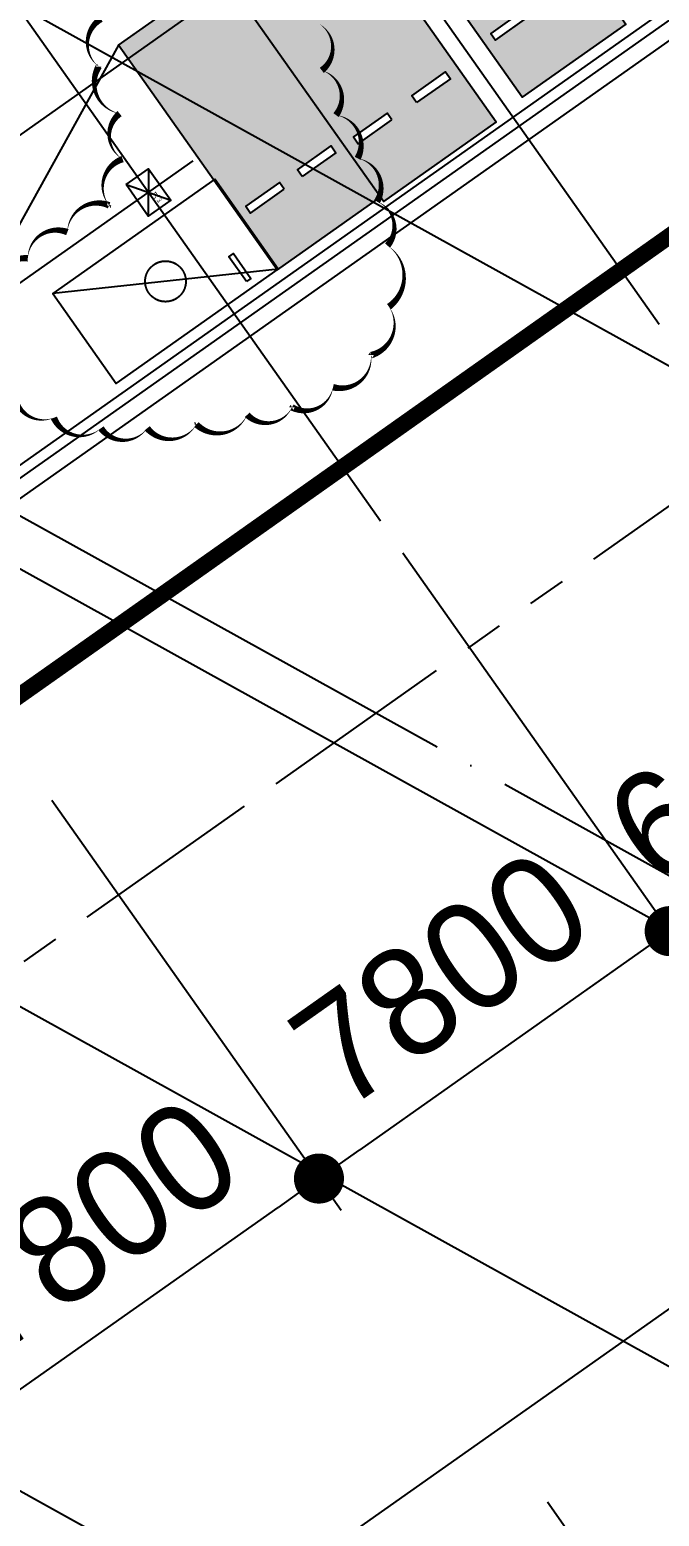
# Model space of a CAD drawing. Header units: millimetres. Extents: x -21000 to 567700, y 435000 to 850800.
# Drawn here: x 376986 to 388425, y 584986 to 612003 of the extents above; entities that cross this region are included whole.
import ezdxf
from ezdxf.enums import TextEntityAlignment as Align
from ezdxf.xclip import XClip

# ---------------------------------------------------------------- set-up
doc = ezdxf.new("R2010")
doc.units = ezdxf.units.MM
doc.header["$LTSCALE"] = 700
doc.header["$XCLIPFRAME"] = 2
for name, pattern in [('AB_Pbase$0$PHANTOMX2', [5, 2.5, -0.5, 0.5, -0.5, 0.5, -0.5]), ('AB_Pbase$0$주차장기둥$0$CEN', [62, 60, -1, 0, -1]), ('AB_Pbase$0$주차장기둥$0$PHANTOMX2', [5, 2.5, -0.5, 0.5, -0.5, 0.5, -0.5]), ('AB_Pbase$0$지하1층 동골조$0$PHANTOMX2', [5, 2.5, -0.5, 0.5, -0.5, 0.5, -0.5])]:
    doc.linetypes.add(name, pattern=pattern)
doc.layers.get('0').update_dxf_attribs({"color": 2})
doc.layers.get('Defpoints').update_dxf_attribs({"color": 171})
for name, color, linetype, plot in [('AB_Pbase$0$DEFPOINT', 247, 'Continuous', False), ('AB_Pbase$0$주차-카운터', 151, 'Continuous', False), ('AB_Pbase$0$주차장기둥$0$DEFPOINT', 247, 'Continuous', False), ('AB_Pbase$0$주차장기둥$0$Defpoints1', 235, 'Continuous', False), ('AB_Pbase$0$지하1층 동골조$0$Defpoints1', 235, 'Continuous', False)]:
    doc.layers.add(name, color=color, linetype=linetype, plot=plot)
for name, color, linetype in [('AB_Pbase$0$FIN', 6, 'Continuous'), ('AB_Pbase$0$SITE', 3, 'AB_Pbase$0$PHANTOMX2'), ('AB_Pbase$0$WAL', 3, 'Continuous'), ('AB_Pbase$0$주차(경형)', 9, 'Continuous'), ('AB_Pbase$0$주차-sol', 254, 'Continuous'), ('AB_Pbase$0$주차-일반', 9, 'Continuous'), ('AB_Pbase$0$주차-확장', 7, 'Continuous'), ('AB_Pbase$0$주차장기둥$0$CEN_P', 244, 'AB_Pbase$0$주차장기둥$0$CEN'), ('p_구조전체평면도중심선$0$AXIS', 7, 'Continuous'), ('p_구조전체평면도중심선$0$DIM', 7, 'Continuous'), ('p_구조전체평면도중심선$0$SDIM', 4, 'Continuous')]:
    doc.layers.add(name, color=color, linetype=linetype)
doc.styles.add('AB_Pbase$0$주차장기둥$0$맑은 고딕', font='')
doc.styles.add('p_구조전체평면도중심선$0$도면기준$0$울릉도L', font='')
doc.styles.add('p_구조전체평면도중심선$0$돋움', font='')
doc.styles.add('p_구조전체평면도중심선$0$돋음', font='')
doc.styles.get('AB_Pbase$0$주차장기둥$0$맑은 고딕').set_extended_font_data('Dotum')
doc.styles.get('p_구조전체평면도중심선$0$도면기준$0$울릉도L').set_extended_font_data('Dotum')
doc.styles.get('p_구조전체평면도중심선$0$돋움').set_extended_font_data('Dotum')
doc.styles.get('p_구조전체평면도중심선$0$돋음').set_extended_font_data('Dotum')
doc.dimstyles.new('p_구조전체평면도중심선$0$ADIM', dxfattribs={"dimscale": 700, "dimtxt": 3, "dimasz": 1.5, "dimexe": 1, "dimexo": 1, "dimgap": 1, "dimtad": 1, "dimdec": 0, "dimdsep": 46, "dimtxsty": 'p_구조전체평면도중심선$0$돋움', "dimblk1": 'p_구조전체평면도중심선$0$DOT', "dimblk2": 'p_구조전체평면도중심선$0$DOT', "dimsah": 1, "dimcen": 1, "dimdle": 1.5, "dimclrd": 7, "dimclre": 7, "dimclrt": 3, "dimadec": 0, "dimazin": 0, "dimtfac": 1, "dimtdec": 0, "dimtix": 1, "dimtmove": 2, "dimatfit": 3, "dimldrblk": 'p_구조전체평면도중심선$0$_Dot', "dimfxl": 1, "dimtvp": 1, "dimtolj": 1, "dimtzin": 0, "dimarcsym": 0})

# ---------------------------------------------------------------- blocks, each defined once
blk = doc.blocks.new('AB_Pbase$0$SITE0917')
at = {"layer": 'AB_Pbase$0$SITE', "ltscale": 4, "const_width": 300, "flags": 128}
blk.add_lwpolyline([(212875.5226913914, -144967.9436347186), (209905.5226933584, -142007.9436366707), (204835.5226932391, -136927.9436366707), (200145.5226933584, -132237.9436366707), (190405.5226933584, -122487.9436366707), (180635.5226933584, -112707.9436366707), (171033.5226932391, -103095.9436366707), (171033.5226932391, -103095.9436366707), (158735.5226932391, -90777.9436366707), (158735.5226932391, -90777.9436366707), (141625.5226933583, -73667.94363667071), (139745.5226933584, -71777.94363667071), (128759.6409070119, -60783.20940472186), (176825.0331493243, 583.6105911433698), (181317.818947874, 2777.893112093211), (191835.5271945819, 2802.053239092231), (195845.5271945819, 2812.053239077331), (208845.5271945819, 2852.053237184883), (221743.626651369, 2892.06873819232), (225744.6244504079, 2912.068728670478), (238651.5422055349, 2912.068728670478), (251950.5271831379, 2992.059489473701), (272862.9252507314, 3046.53267352283), (279849.1801639423, 3072.053239092231), (281852.1938052997, 3072.053239092231), (297941.9374233112, 3132.063512071967), (307300.7231212482, 3162.059619173408), (318838.3997646198, 3162.059619173408), (322371.2743030414, 3192.061496004463), (329338.4003864153, 3212.081973299385), (331330.7628819571, 3220.690180525184), (331828.2668988332, 3220.690180525184), (342782.7343594656, 3252.066224306822), (353879.1308360919, 3292.053239092231), (357878.2544476613, 3302.053239092231), (368882.1278186664, 3332.064130038023), (377971.3405453787, 3362.060725435615), (436462.7193828447, 3532.065694078803), (443895.9960361347, 3563.922595232725), (449423.0799442157, 3587.610097154975), (453866.1855809315, 1294.400056108832), (461852.4727513418, -10041.00862577557), (461003.7809254751, -14961.95677830279), (456209.7372966632, -18339.40897634625), (446979.5817219838, -24859.51969791949), (436111.4073863848, -32529.5719306618), (433801.8979336843, -34157.88618353009), (424034.6123463735, -41045.97189594805), (408709.4036403522, -51856.05716398358), (403261.4843479023, -55701.55064083635), (401223.9570653065, -57139.73365095258), (393879.0417897329, -62330.19515874983), (377929.971072875, -73579.24503590167), (370948.9851338491, -78503.33361700177), (368971.204642974, -79898.3752963692), (360220.8510434254, -86072.76474453509), (350807.3700215444, -92731.08049848676), (341600.0988155231, -99229.15493656695), (316997.7994954214, -116580.7778270542), (268640.302676879, -150722.1810577065), (261993.6253811941, -155385.4898631722), (240653.034370929, -170435.8783534616), (213592.7361332998, -144250.1070703864), (212875.5226913914, -144967.9436347186)], dxfattribs=at)
blk = doc.blocks.new('AB_Pbase$0$지하1층 동골조')
at = {"layer": 'AB_Pbase$0$지하1층 동골조$0$Defpoints1', "linetype": 'AB_Pbase$0$지하1층 동골조$0$PHANTOMX2', "ltscale": 2}
blk.add_lwpolyline([(200766.8213119495, -65476.22522033812), (225366.821311942, -48126.22522035322), (234576.8213157725, -41626.22522035084), (246876.8213157725, -32926.22522032087), (252736.8213157583, -28796.22522035116), (254715.8213119523, -27400.22522035046), (261696.8213119425, -22476.22522033792), (277645.8213119581, -11227.22522033815), (285077.8213119452, -5975.225220350258), (285946.8213119448, -5361.225220321154), (286306.8213157666, -5106.22522035049), (287116.8213119528, -4536.225220320921), (295786.821311943, 1583.774779678963), (305746.8213119523, 8613.774779648811)], dxfattribs=at)
at = {"layer": 'AB_Pbase$0$지하1층 동골조$0$Defpoints1', "linetype": 'AB_Pbase$0$지하1층 동골조$0$PHANTOMX2', "ltscale": 2, "flags": 128}
blk.add_lwpolyline([(305495.9026907312, 13325.75480388157), (315263.1882780431, 20213.8405162844), (317572.6977307428, 21842.1547691825), (328440.8720663411, 29512.2070019088), (337671.02764102, 36032.31772346707), (342465.0712698323, 39409.76992152684), (343313.763095693, 44330.71807405451), (335327.4759252898, 55666.12675592343), (330884.3702885748, 57959.33679699717), (325357.2863804787, 57935.64929507562), (317924.009727196, 57903.7923939097), (259432.6308897287, 57733.78742527863), (250343.4181630166, 57703.79082986758), (239339.544792019, 57673.77993892255), (235340.4211804341, 57663.77993892226), (224244.0247038228, 57623.79292412015), (213289.5572431827, 57592.4168803686), (212792.0532263136, 57592.41688036814), (210799.6907307646, 57583.80867314234), (203832.5646473909, 57563.78819584782), (200299.6901089691, 57533.7863189886), (188762.0134655972, 57533.78631898906), (179403.2277676678, 57503.79021190275), (163313.4841496574, 57443.77993890532), (161310.4705083003, 57443.77993890561), (154324.2155950975, 57418.25937336619), (133411.8175274874, 57363.78618930367), (120112.8325498928, 57283.79542851622), (107205.9147947664, 57283.7954285146), (103204.9169957338, 57263.79543802055), (90306.81753893942, 57223.77993699867), (77306.81753893226, 57183.77993892121), (73296.81753893942, 57173.77993893699), (62779.10929223266, 57149.61981190787), (58286.32349368278, 54955.33729098766), (10220.93125137029, -6411.482704892172), (21206.81303770136, -17406.21693685569), (23086.81303771579, -19296.21693684105), (40196.81303759798, -36406.21693684201), (52494.81303759576, -48724.21693684242), (62096.81303771544, -58336.21693684224), (71866.8130377158, -68116.21693684178), (81606.81303771638, -77866.21693684097), (86296.81303759624, -82556.21693684217), (91366.81303771593, -87636.2169368267), (94336.81303573401, -90596.21693490571), (95054.02647765732, -89878.38037055836), (122114.3247152711, -116064.1516536176), (143454.9157255366, -101013.7631633271), (150101.5930212427, -96350.4543578931), (198459.089839779, -62209.05112723936), (223061.3891598729, -44857.42823672413), (232268.6603658942, -38359.35379867203), (241682.1413877831, -31701.0380447181), (250432.4949873314, -25526.64859652397), (252410.2754782063, -24131.60691718559), (259391.2614172247, -19207.51833607198), (275340.3321340906, -7958.46845893556), (282685.2474096659, -2768.006951123767), (284722.7746922598, -1329.823941022914), (290170.6939847022, 2515.66953584808)], close=True, dxfattribs=at)
blk = doc.blocks.new('AB_Pbase$0$AB_Pbase_지하1층_골조')
for p, q in [((270700.3373924794, 528984.0159613647), (441115.3626939503, 649222.9069781493)), ((270666.7988851521, 528593.1957365208), (441533.4427357911, 649150.7330312552))]:
    blk.add_line(p, q)
blk = doc.blocks.new('AB_Pbase$0$주차장기둥$0$cen 2bl 지하')
at = {"layer": 'AB_Pbase$0$주차장기둥$0$CEN_P'}
for p, q in [((-5672.127567638622, 16538.49261050171), (104282.4968815764, 244045.8848627268)), ((-1080.290326125548, 14319.25158093904), (108874.334103438, 241826.6437924218)), ((68020.92775558881, 147152.0330537349), (37534.16316001329, 161886.3268214669)), ((65323.02689608573, 141569.7995444213), (34836.26230049566, 156304.093312179)), ((48033.10788677932, 122604.3489486899), (59169.62446428023, 145646.9436372964))]:
    blk.add_line(p, q, dxfattribs=at)
at = {"layer": 'AB_Pbase$0$주차장기둥$0$CEN_P', "color": 5}
for p, q in [((-57008.31645437636, 146582.9533105551), (119274.22702514, 146582.9533105355)), ((-60585.70226702042, 138482.9533104352), (119274.2270251826, 138482.9533103963)), ((-127185.7022670383, 130682.953310399), (119274.2270251849, 130682.9533104221)), ((-74426.1735247862, 122982.9533104485), (119274.2270251946, 122982.9533104349))]:
    blk.add_line(p, q, dxfattribs=at)
blk = doc.blocks.new('AB_Pbase$0$주차장기둥$0$p기둥 5x7')
blk.add_lwpolyline([(-250.0000000000582, 349.9999999998836), (249.9999999999709, 349.9999999998836), (249.9999999999418, -350.0000000001455), (-250.0000000000873, -350.0000000000873)], close=True)
at = {"layer": 'AB_Pbase$0$주차장기둥$0$DEFPOINT'}
for p, q in [((249.9999999999709, 349.9999999998836), (-250.0000000000582, -350.0000000001164)), ((-250.0000000000582, 349.999999999869), (250, -350.0000000001164))]:
    blk.add_line(p, q, dxfattribs=at)
at = {"layer": 'AB_Pbase$0$주차장기둥$0$DEFPOINT', "color": 6, "style": 'AB_Pbase$0$주차장기둥$0$맑은 고딕'}
for s, height, p in [('C1', 99.99999999999999, (-24.44665820989758, -160.2091103229031)), ('5x7', 49.99999999999999, (28.78967538874713, -258.5294959518069))]:
    blk.add_text(s, height=height, rotation=1.8943102776e-06, dxfattribs=at).set_placement(p)
blk = doc.blocks.new('AB_Pbase$0$주차장기둥')
at = {"layer": 'AB_Pbase$0$주차장기둥$0$Defpoints1', "linetype": 'AB_Pbase$0$주차장기둥$0$PHANTOMX2', "ltscale": 2}
blk.add_lwpolyline([(81498.73545854418, 89238.6311978714), (93649.14047274043, 116780.4205004952), (98195.9038347966, 127095.5086242098), (104258.2303900188, 140887.832458081), (107154.1235267135, 147446.0565271724), (108131.4644603008, 149661.9224266505), (111579.3019103464, 157478.095014184), (119456.599895364, 175334.7122317785), (123122.0873097751, 183664.3178655661), (123550.7323166629, 184638.1866750608), (123727.9778393475, 185042.1780455443), (124128.7116474789, 185947.9442454406), (128408.3191319689, 195659.1882326212), (133324.9877870936, 206814.8535796744)], dxfattribs=at)
for name, p, rotation in [('AB_Pbase$0$주차장기둥$0$cen 2bl 지하', (36991.78868371947, -11666.72538985428), 1.99999810188403), ('AB_Pbase$0$주차장기둥$0$p기둥 5x7', (90641.62387866923, 135047.6382820581), 66.2054582048853)]:
    blk.add_blockref(name, p, dxfattribs=dict(rotation=rotation))
blk = doc.blocks.new('AB_Pbase$0$주차일반')
at = {"layer": 'AB_Pbase$0$주차-sol'}
h = blk.add_hatch(color=254, dxfattribs=at)
h.dxf.hatch_style = 1
h.paths.add_polyline_path([(2.23517418e-08, 0), (-2299.99999999255, 5.692243576e-06), (-2300.000012420118, -4999.99999433756), (-1.24126672745e-05, -4999.999999985099)])
h.paths.add_polyline_path([(-200.0000091716647, -3724.99999949336), (-200.000009521842, -3874.99999949336), (-950.0000095218419, -3874.999997645619), (-950.000009164214, -3724.999997645619)], flags=16)
h.paths.add_polyline_path([(-1350.00001565367, -3724.999997645619), (-1350.000015296042, -3874.999997645619), (-2100.000015296042, -3874.99999949336), (-2100.00001565367, -3724.99999949336)], flags=16)
at = {"layer": 'AB_Pbase$0$주차-일반', "color": 6}
for points in [[(2.23517418e-08, 0), (-1.24126672745e-05, -4999.999999985099), (-2300.000012420118, -4999.99999433756), (-2299.99999999255, 5.692243576e-06)], [(-1350.000015296042, -3874.999997645619), (-1350.00001565367, -3724.999997645619), (-2100.00001565367, -3724.99999949336), (-2100.000015296042, -3874.99999949336)], [(-950.0000095218419, -3874.999997645619), (-950.000009164214, -3724.999997645619), (-200.0000091716647, -3724.99999949336), (-200.000009521842, -3874.99999949336)]]:
    blk.add_lwpolyline(points, close=True, dxfattribs=at)
blk = doc.blocks.new('AB_Pbase$0$주차확장')
at = {"layer": 'AB_Pbase$0$주차-sol'}
h = blk.add_hatch(color=252, dxfattribs=at)
h.paths.add_polyline_path([(1525.000009655952, -3824.999996058643), (2275.000009655952, -3824.999994121492), (2275.000010058284, -3974.999994091689), (1525.000010028481, -3974.999996051163)], flags=16)
edge = h.paths.add_edge_path()
edge.add_line((0.0012238472700119, -5099.999999992535), (2500.0000128448, -5099.999993526129))
edge.add_line((2500.000012844801, -5099.999993525447), (2499.999999742489, 6.4876512624e-06))
edge.add_line((2499.99999974668, 6.4969062805e-06), (0.0012105628857171, 4.394451e-09))
edge.add_line((0.001210555434227, -2.2322638e-08), (0.0012238440103829, -5100.000000009313))
h.paths.add_polyline_path([(225.0000156462192, -3974.999994106576), (225.0000160187483, -3824.999994091689), (975.0000160485503, -3824.999996036277), (975.0000156313181, -3974.999996043742)])
at = {"layer": 'AB_Pbase$0$주차-확장'}
blk.add_lwpolyline([(0, 0), (1.28597021103e-05, -5099.999999992564), (2500.000012844801, -5099.999993525447), (2500.000000014901, 6.4745545387e-06)], close=True, dxfattribs=at)
at = {"layer": 'AB_Pbase$0$주차-확장', "ltscale": 600}
for points in [[(975.0000156313181, -3974.999996043742), (975.0000160485503, -3824.999996036277), (225.0000160187483, -3824.999994091689), (225.0000156462192, -3974.999994106576)], [(1525.000010028481, -3974.999996051163), (1525.000009655952, -3824.999996058643), (2275.000009670854, -3824.999994091689), (2275.000010043383, -3974.999994121492)]]:
    blk.add_lwpolyline(points, close=True, dxfattribs=at)
blk = doc.blocks.new('AB_Pbase$0$주차(경형)')
at = {"layer": 'AB_Pbase$0$주차(경형)'}
blk.add_lwpolyline([(2000, -3600), (2000, 0), (0, 0), (0, -3600), (2000, -3600)], dxfattribs=at)
blk.add_lwpolyline([(150, -3000), (699.9999999403954, -3000), (699.9999999403954, -3100), (150, -3100)], close=True, dxfattribs=at)
at = {"layer": 'AB_Pbase$0$주차-카운터', "extrusion": (1.3e-15, -4.517750764e-07, 0.999999999999898)}
blk.add_line((1.0322779417e-05, -3600.000005727635, -0.0016263902749685), (2000, 1.8626451e-09), dxfattribs=at)
blk.add_circle((1000.000005161389, -1800.000002864932), 369.2282907771641, dxfattribs=at)
blk = doc.blocks.new('AB_Pbase$0$pppaaa_1_1')
at = {"layer": 'AB_Pbase$0$주차(경형)', "extrusion": (-0.0033169540456988, 0.0047011288810808, 0.9999834484645745), "rotation": 125.2059185479023}
blk.add_blockref('AB_Pbase$0$주차(경형)', (378556.6630820446, 605573.900681492, 1591.222699217954), dxfattribs=at)
at = {"layer": 'AB_Pbase$0$주차-일반', "rotation": 35.20545523873221}
for p in [(384932.1673314413, 616190.9741111092), (380479.0939367668, 613048.8987849402)]:
    blk.add_blockref('AB_Pbase$0$주차일반', p, dxfattribs=at)
at = {"layer": 'AB_Pbase$0$주차-확장', "rotation": 35.20545523873221}
blk.add_blockref('AB_Pbase$0$주차확장', (380479.0267696837, 613048.9939811449), dxfattribs=at)
blk = doc.blocks.new('AB_Pbase')
at = {"layer": 'AB_Pbase$0$DEFPOINT'}
for q in [(433099.6679524289, 650176.131927833), (372932.2581145853, 601482.4459421681)]:
    blk.add_line((378599.7777163977, 611722.9119048557), q, dxfattribs=at)
at = {"layer": 'AB_Pbase$0$FIN'}
blk.add_line((436138.3752738417, 645956.0895328675), (274244.6421585715, 531729.5247213542), dxfattribs=at)
for name, p, rotation in [('AB_Pbase$0$AB_Pbase_지하1층_골조', (-6.7507498898e-06, -3.3393152989e-06), 359.9999999999999), ('AB_Pbase$0$주차장기둥', (231892.5219283827, 539971.4727125298), 329.0000000345588), ('AB_Pbase$0$지하1층 동골조', (146945.0535187308, 639965.19614713), 359.9999999999994), ('AB_Pbase$0$SITE0917', (28406.34386310187, 694336.9228469435), 359.9999999999983)]:
    blk.add_blockref(name, p, dxfattribs=dict(rotation=rotation))
at = {"layer": 'AB_Pbase$0$WAL'}
ref = blk.add_blockref('AB_Pbase$0$pppaaa_1_1', (-0.0090321358875372, -0.0133324861526489), dxfattribs=dict(at, rotation=359.9999999999999))
XClip(ref).set_block_clipping_path([(-396188.9384898804, 0.0133324570973376), (493845.7278262604, 839949.4046300659)])
blk = doc.blocks.new('p_구조전체평면도중심선$0$DOT')
at = {"layer": 'p_구조전체평면도중심선$0$SDIM', "color": 0, "linetype": 'ByBlock'}
blk.add_line((-0.5, 0), (-1, 0), dxfattribs=at)
at = {"layer": 'p_구조전체평면도중심선$0$SDIM', "color": 0, "linetype": 'ByBlock', "const_width": 0.5}
blk.add_lwpolyline([(-0.25, 0, 1), (0.25, 0, 1)], format="xyb", close=True, dxfattribs=at)
blk = doc.blocks.new('*D159')
at = {"layer": 'Defpoints', "color": 0, "transparency": 16777216}
for p in [(348579.4395238507, -95764.23049145448), (342206.1376702013, -100261.0097257977), (353835.0580489868, -103213.0380807861)]:
    blk.add_point(p, dxfattribs=at)
at = {"layer": 'p_구조전체평면도중심선$0$DIM', "color": 7, "lineweight": -2, "transparency": 16777216}
for p, q in [((348982.9966346246, -96336.19347831974), (354238.6151597607, -103785.0010676514)), ((342609.6947809752, -100832.972712663), (347865.3133061112, -108281.7803019946)), ((348205.3080782622, -107185.1930711233), (353091.506166062, -103737.6623247921))]:
    blk.add_line(p, q, dxfattribs=at)
at = {"layer": 'p_구조전체평면도중심선$0$DIM', "color": 7, "lineweight": -2, "transparency": 16777216, "xscale": 910, "yscale": 910, "zscale": 910}
for p, rotation in [((353835.0580489868, -103213.0380807861), 35.20545823935776), ((347461.7561953373, -107709.8173151293), 215.2054582393578)]:
    blk.add_blockref('p_구조전체평면도중심선$0$DOT', p, dxfattribs=dict(at, rotation=rotation))
at = {"layer": 'p_구조전체평면도중심선$0$DIM', "color": 3, "transparency": 16777216, "insert": (349679.1034620645, -104087.6300326268), "char_height": 1960, "attachment_point": 5, "rotation": 35.20545823935776, "style": 'p_구조전체평면도중심선$0$도면기준$0$울릉도L'}
blk.add_mtext('\\A1;7800', dxfattribs=at)
blk = doc.blocks.new('p_구조전체평면도중심선$0$_Dot')
at = {"color": 0, "linetype": 'ByBlock', "lineweight": -2}
blk.add_line((-0.5, 0), (-1, 0), dxfattribs=at)
at = {"color": 0, "linetype": 'ByBlock', "const_width": 0.5}
blk.add_lwpolyline([(-0.25, 0, 1), (0.25, 0, 1)], format="xyb", close=True, dxfattribs=at)
blk = doc.blocks.new('*D160')
at = {"layer": 'Defpoints', "color": 0, "transparency": 16777216}
for p in [(354952.7413774853, -91267.45125712593), (348579.4395238509, -95764.23049145445), (353835.0580489948, -103213.0380808041)]:
    blk.add_point(p, dxfattribs=at)
at = {"layer": 'p_구조전체평면도중심선$0$DIM', "color": 7, "lineweight": -2, "transparency": 16777216}
for p, q in [((355356.2984882589, -91839.4142439914), (360611.9170134029, -99288.221833341)), ((348982.9966346245, -96336.19347831992), (354238.6151597684, -103785.0010676695)), ((359464.8080197043, -99240.88309048128), (354578.6099319199, -102688.4138367984))]:
    blk.add_line(p, q, dxfattribs=at)
at = {"layer": 'p_구조전체평면도중심선$0$DIM', "color": 7, "lineweight": -2, "transparency": 16777216, "xscale": 910, "yscale": 910, "zscale": 910}
for p, rotation in [((360208.3599026293, -98716.25884647555), 35.20545823933306), ((353835.0580489948, -103213.0380808041), 215.2054582393331)]:
    blk.add_blockref('p_구조전체평면도중심선$0$DOT', p, dxfattribs=dict(at, rotation=rotation))
at = {"layer": 'p_구조전체평면도중심선$0$DIM', "color": 3, "transparency": 16777216, "insert": (356052.4053157151, -99590.85079830851), "char_height": 1960, "attachment_point": 5, "rotation": 35.20545823933308, "style": 'p_구조전체평면도중심선$0$도면기준$0$울릉도L'}
blk.add_mtext('\\A1;7800', dxfattribs=at)
blk = doc.blocks.new('*D161')
at = {"layer": 'Defpoints', "color": 0, "transparency": 16777216}
for p in [(360018.6992611682, -87693.08827598742), (354952.7413774853, -91267.45125712597), (365274.3177860648, -95141.89586501103)]:
    blk.add_point(p, dxfattribs=at)
at = {"layer": 'p_구조전체평면도중심선$0$DIM', "color": 7, "lineweight": -2, "transparency": 16777216}
for p, q in [((360422.256371941, -88265.05126285346), (365677.8748968375, -95713.85885187707)), ((355356.2984882581, -91839.41424399201), (360611.9170131546, -99288.22183301562)), ((366017.8696689906, -94617.27162100645), (366761.4215519165, -94092.64737700191)), ((360208.3599023818, -98716.25884614958), (365274.3177860648, -95141.89586501103)), ((359464.8080194559, -99240.88309015415), (358721.25613653, -99765.50733415868))]:
    blk.add_line(p, q, dxfattribs=at)
at = {"layer": 'p_구조전체평면도중심선$0$DIM', "color": 7, "lineweight": -2, "transparency": 16777216, "xscale": 910, "yscale": 910, "zscale": 910}
for p, rotation in [((365274.3177860648, -95141.89586501103), 215.2054582392436), ((360208.3599023818, -98716.25884614958), 35.20545823924353)]:
    blk.add_blockref('p_구조전체평면도중심선$0$DOT', p, dxfattribs=dict(at, rotation=rotation))
at = {"layer": 'p_구조전체평면도중심선$0$DIM', "color": 3, "transparency": 16777216, "insert": (361772.0351841285, -95555.27969024736), "char_height": 1960, "attachment_point": 5, "rotation": 35.20545823924358, "style": 'p_구조전체평면도중심선$0$도면기준$0$울릉도L'}
blk.add_mtext('\\A1;6200', dxfattribs=at)
blk = doc.blocks.new('*D220')
at = {"layer": 'Defpoints', "color": 0, "transparency": 16777216}
for p in [(415253.981992407, -48721.00157795311), (244972.4299029693, -168865.7185571847), (253456.5053141707, -180890.2300412221)]:
    blk.add_point(p, dxfattribs=at)
at = {"layer": 'p_구조전체평면도중심선$0$DIM', "color": 7, "lineweight": -2, "transparency": 16777216}
for p, q in [((415657.5391031817, -49292.96456481775), (424141.6145143829, -61317.47604885505)), ((422994.5055206842, -61270.13730599757), (254200.0571970947, -180365.605797215)), ((245375.9870137441, -169437.6815440494), (253860.0624249454, -181462.1930280868))]:
    blk.add_line(p, q, dxfattribs=at)
at = {"layer": 'p_구조전체평면도중심선$0$DIM', "color": 7, "lineweight": -2, "transparency": 16777216, "xscale": 910, "yscale": 910, "zscale": 910}
for p, rotation in [((423738.0574036082, -60745.5130619904), 35.20545823944298), ((253456.5053141707, -180890.2300412221), 215.2054582394429)]:
    blk.add_blockref('p_구조전체평면도중심선$0$DOT', p, dxfattribs=dict(at, rotation=rotation))
at = {"layer": 'p_구조전체평면도중심선$0$DIM', "color": 3, "transparency": 16777216, "insert": (337627.9776987898, -119444.0738862768), "char_height": 1960, "attachment_point": 5, "rotation": 35.20545823944295, "style": 'p_구조전체평면도중심선$0$도면기준$0$울릉도L'}
blk.add_mtext('\\A1;208400', dxfattribs=at)
blk = doc.blocks.new('p_구조전체평면도중심선$0$BOMBOM_S')
at = {"layer": 'p_구조전체평면도중심선$0$AXIS', "color": 7}
blk.add_line((0, 0.4000000000032742), (0, 3.638e-12), dxfattribs=at)
blk.add_lwpolyline([(-0.6000000000003638, 1.000000000003637, 1), (0.6000000000003638, 1.000000000003637, 1), (-0.6000000000003638, 1.000000000003637, 1)], format="xyb", dxfattribs=at)
at = {"layer": 'p_구조전체평면도중심선$0$AXIS', "color": 1, "style": 'p_구조전체평면도중심선$0$돋음'}
for tag, p, height in [('X', (-0.2946560673717613, 0.8158881493654916), 0.3999999999999999), ('N', (0.1285146189657098, 0.8158881493654916), 0.25)]:
    blk.add_attdef(tag, p, '', height=height, dxfattribs=at)
blk = doc.blocks.new('p_구조전체평면도중심선')
at = {"layer": 'p_구조전체평면도중심선$0$AXIS'}
ref = blk.add_blockref('p_구조전체평면도중심선$0$BOMBOM_S', (357986.148796596, -109096.0851279578), dxfattribs=dict(at, xscale=5000, yscale=5000, zscale=5000, rotation=215.2057507652755))
ref.add_attrib('X', 'B', (362588.2423924267, -110844.4948443993), dxfattribs={"color": 1, "height": 2500.000000000003, "rotation": 215.2057508661897, "style": 'p_구조전체평면도중심선$0$돋음'})
ref.add_attrib('N', '      X18', dxfattribs={"color": 1, "height": 1500.000000000001, "rotation": 215.2057508661897, "style": 'p_구조전체평면도중심선$0$돋음', "width": 0.8000000000000007}).set_placement((360817.3049263115, -112130.0229452767), align=Align.CENTER)
at = {"layer": 'p_구조전체평면도중심선$0$DIM'}
for p1, p2, distance, picture, middle in [((415253.981992407, -48721.00157795311), (244972.4299029694, -168865.7185571848), 14716.26352076829, '*D220', (337627.9776987898, -119444.0738862768)), ((354952.7413774853, -91267.45125712593), (360018.6992611682, -87693.08827598742), -9116.263520627968, '*D161', (361772.0351841285, -95555.27969024736)), ((354952.7413774853, -91267.45125712593), (348579.4395238508, -95764.23049145448), 9116.263521036963, '*D160', (356052.4053157151, -99590.85079830851)), ((342206.1376702013, -100261.0097257977), (348579.4395238508, -95764.23049145448), -9116.263521017623, '*D159', (349679.1034620645, -104087.6300326268))]:
    dim = blk.add_aligned_dim(p1=p1, p2=p2, distance=distance, dimstyle='p_구조전체평면도중심선$0$ADIM', override={"dimtxt": 2.799999999999999, "dimasz": 1.3, "dimtxsty": 'p_구조전체평면도중심선$0$도면기준$0$울릉도L'}, dxfattribs=at)
    dim.commit()
    dim.dimension.update_dxf_attribs({"geometry": picture, "text_midpoint": middle})

msp = doc.modelspace()

# ---------------------------------------------------------------- block references
ref = msp.add_blockref('AB_Pbase', (1.00299076e-08, -1.3533281e-09))
XClip(ref).set_block_clipping_path([(-1.50175765e-08, 445500.00000001484), (493845.7187941075, 839949.3912975936)])

# ---------------------------------------------------------------- next in the draw order: linework, layer by layer
msp.add_line((275158.8389484171, 658552.1259970895), (397605.5957470407, 590678.7751920887))
at = {"layer": 'Defpoints'}
for points in [[(376299.8700838624, 607036.8563955142, 0, 120, -0.52056705), (376950.7386945873, 607849.8904540637, 0, 120, -0.52056705), (376950.7386945873, 607849.8904540637, 0, 120, -0.52056705), (377669.4029343683, 608324.1608963076, 0, 120, -0.52056705), (377669.4029343683, 608324.1608963076, 0, 120, -0.52056705), (378428.7434973787, 608811.9817912421, 0, 120, -0.52056705), (378428.7434973787, 608811.9817912419, 0, 120, -0.52056705), (378672.8172497782, 609652.1167551742, 0, 120, -0.52056705), (378672.8172497782, 609652.1167551742, 0, 120, -0.52056705), (378618.5786381322, 610478.7012664152, 0, 120, -0.52056705), (378618.5786381322, 610478.7012664152, 0, 120, -0.52056705), (378238.9083566271, 611332.3866830384, 0, 120, -0.52056705), (378238.9083566271, 611332.3866830383, 0, 120, -0.52056705), (378279.5899508591, 612199.6248513781, 0, 120, -0.52056705)], [(382252.5814312655, 612104.7693835141, 0, 120, -0.52056705), (382293.2577544968, 611264.6344195824, 0, 120, -0.52056705), (382293.2577544968, 611264.6344195824, 0, 120, -0.52056705), (382550.8937953054, 610451.600361033, 0, 120, -0.52056705), (382550.8937953054, 610451.600361033, 0, 120, -0.52056705), (382944.1210942209, 609665.6672078655, 0, 120, -0.52056705), (382944.1210942209, 609665.6672078655, 0, 120, -0.52056705), (383296.6773409057, 608879.7340546981, 0, 120, -0.52056705), (383296.6773409057, 608879.7340546981, 0, 120, -0.52056705), (383486.5124816592, 608080.2504488399, 0, 120, -0.52056705), (383486.5124816592, 608080.2504488399, 0, 120, -0.52056705), (383513.6317874803, 606969.1041320583, 0, 120, -0.52056705), (383513.6317874803, 606969.1041320583, 0, 120, -0.52056705), (383188.2001176211, 606088.3155110271, 0, 120, -0.52056705), (383188.2001176211, 606088.3155110272, 0, 120, -0.52056705), (382496.6551836631, 605505.6414472535, 0, 120, -0.52056705), (382496.6551836631, 605505.6414472535, 0, 120, -0.52056705), (381750.8716380592, 605139.7746265403, 0, 120, -0.52056705), (381750.8716380592, 605139.7746265404, 0, 120, -0.52056705), (380937.287192402, 605004.2700996276, 0, 120, -0.52056705), (380937.287192402, 605004.2700996276, 0, 120, -0.52056705), (380015.2307944591, 604828.1119156164, 0, 120, -0.52056705), (380015.2307944591, 604828.1119156161, 0, 120, -0.52056705), (379120.2884313367, 604760.3596521602, 0, 120, -0.52056705), (379120.2884313367, 604760.3596521602, 0, 120, -0.52056705), (378279.5899508591, 604760.3596521602, 0, 120, -0.52056705), (378279.5899508591, 604760.3596521602, 0, 120, -0.52056705), (377425.3291819706, 604950.0682888628, 0, 120, -0.52056705), (377425.3291819706, 604950.0682888628, 0, 120, -0.52056705), (376706.6649421933, 605410.7882784149, 0, 120, -0.52056705)]]:
    msp.add_lwpolyline(points, format="xyseb", dxfattribs=at)

# ---------------------------------------------------------------- next in the draw order: block references
msp.add_blockref('p_구조전체평면도중심선', (28406.34386125883, 694336.9228477918))

doc.saveas('drawing.dxf')
